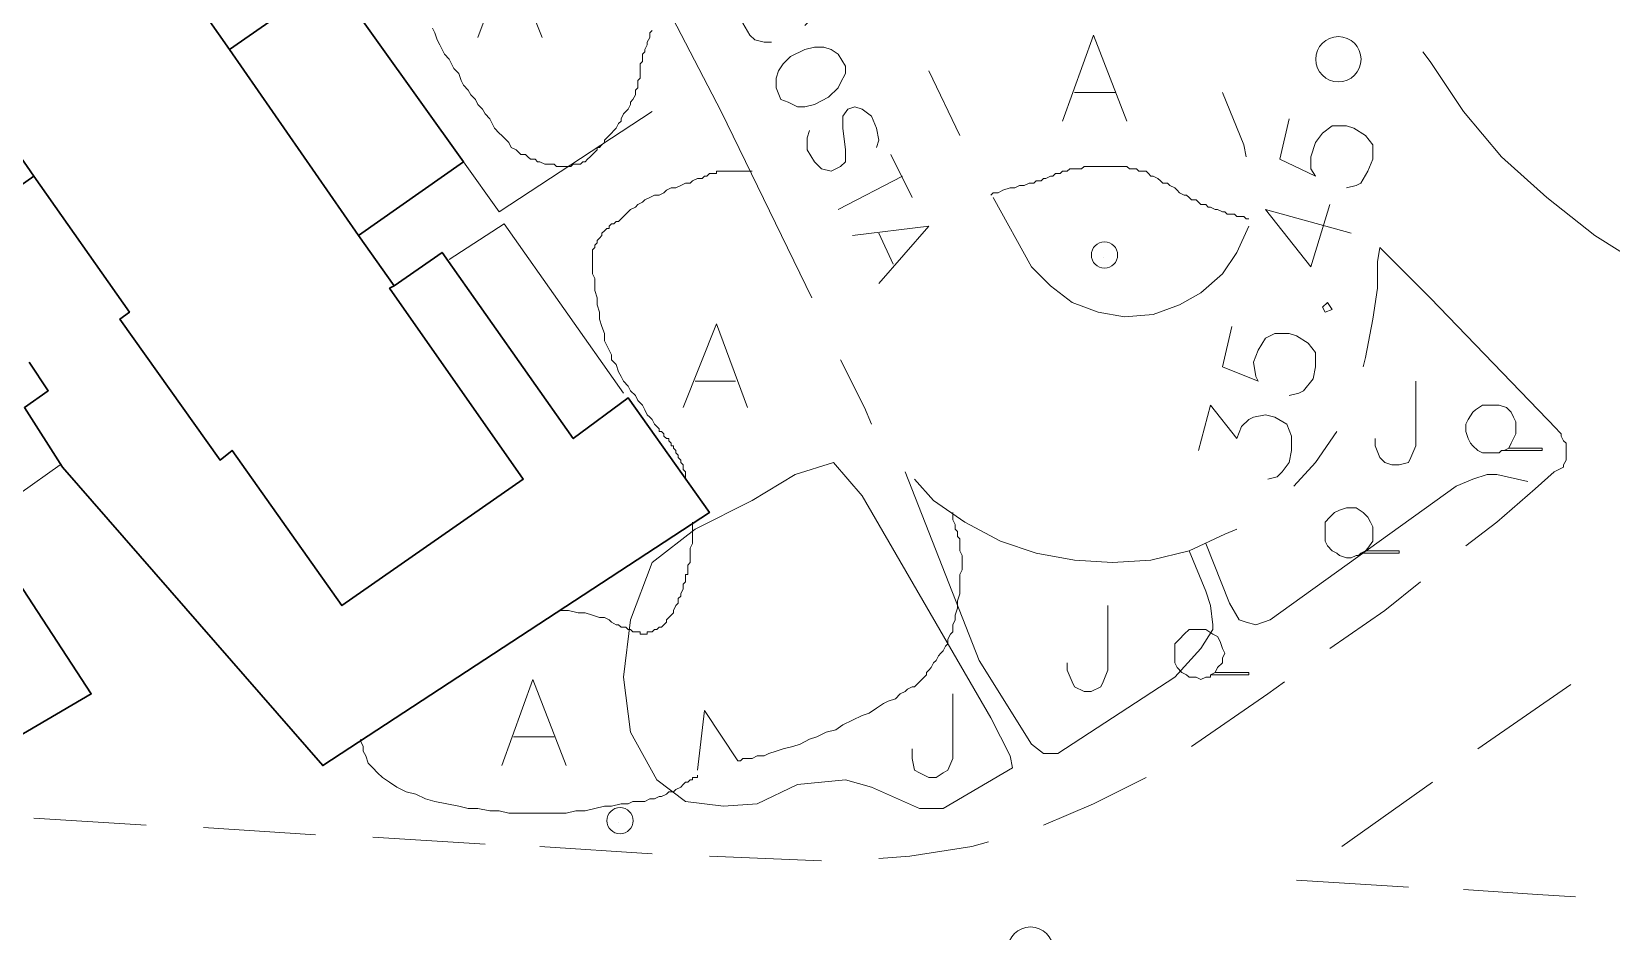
# Model space of a CAD drawing. Extents: x -2391 to 32076, y -11492 to 5852.
# Drawn here: x 4414.1 to 4470.2, y -953.5 to -921.6 of the extents above; entities that cross this region are included whole.
import ezdxf

# ---------------------------------------------------------------- set-up
doc = ezdxf.new("R2010")
doc.units = 0
doc.header["$LTSCALE"] = 7
for name, color, linetype in [('ALVE-CT', 3, 'CONTINUOUS'), ('PDF_A101 - EDIFICACAO', 7, 'CONTINUOUS'), ('PDF_A103 - PROJECAO_1', 7, 'CONTINUOUS'), ('PDF_A104 - PROJECAO_2', 7, 'CONTINUOUS'), ('PDF_A105 - PROJECAO_3', 7, 'CONTINUOUS'), ('PDF_A124 - MURO', 7, 'CONTINUOUS'), ('PDF_A133 - CANTEIRO_JARDIM_ESTUFA', 7, 'CONTINUOUS'), ('PDF_C301 - MEIO_FIO_2D', 7, 'CONTINUOUS'), ('PDF_C305 - VIA_SEM_MEIO_FIO_2D', 7, 'CONTINUOUS'), ('PDF_C307 - TXT_NOME_LOGRADOURO', 7, 'CONTINUOUS'), ('PDF_F601 - LIMITE_VEGETACAO', 7, 'CONTINUOUS'), ('PDF_F602 - ARVORE_ISOLADA', 7, 'CONTINUOUS'), ('PDF_F604 - TXT_AGRUPAMENTO_ARVORE', 7, 'CONTINUOUS'), ('PDF_I902 - LUMINARIA', 7, 'CONTINUOUS'), ('PDF_N1403 - COTA_DE_APARELHO', 7, 'CONTINUOUS')]:
    doc.layers.add(name, color=color, linetype=linetype)

msp = doc.modelspace()

# ---------------------------------------------------------------- linework, layer by layer
at = {"layer": 'ALVE-CT'}
msp.add_circle((4550.796, -1271.53), 500, dxfattribs=at)
at = {"layer": 'PDF_A101 - EDIFICACAO', "lineweight": 30}
for points in [[(4404.581, -898.586), (4421.175, -922.207), (4424.816, -919.668), (4429.472, -926.187), (4425.747, -928.811), (4427.017, -930.589), (4428.71, -929.404), (4433.367, -936.008), (4435.314, -934.568), (4438.193, -938.632), (4424.477, -947.607), (4415.249, -937.024), (4413.894, -934.907), (4414.741, -934.314), (4414.064, -933.298)], [(4412.116, -938.717), (4416.265, -945.067), (4411.185, -948.03)]]:
    msp.add_lwpolyline(points, dxfattribs=at)
at = {"layer": 'PDF_A103 - PROJECAO_1', "lineweight": 30}
msp.add_lwpolyline([(4404.581, -898.586), (4421.175, -922.207), (4425.747, -928.811), (4427.017, -930.589), (4426.848, -930.674), (4431.589, -937.447), (4425.155, -941.934), (4421.26, -936.431), (4420.837, -936.77), (4417.281, -931.774), (4417.62, -931.52), (4414.233, -926.695), (4411.1, -928.896)], dxfattribs=at)
at = {"layer": 'PDF_A104 - PROJECAO_2', "lineweight": 30}
msp.add_lwpolyline([(4404.581, -898.586), (4421.175, -922.207), (4425.747, -928.811), (4427.017, -930.589), (4426.848, -930.674), (4431.589, -937.447), (4425.155, -941.934), (4421.26, -936.431), (4420.837, -936.77), (4417.281, -931.774), (4417.62, -931.52), (4414.233, -926.695), (4410.762, -921.7)], dxfattribs=at)
at = {"layer": 'PDF_A105 - PROJECAO_3', "lineweight": 9}
msp.add_lwpolyline([(4404.581, -898.586), (4421.175, -922.207), (4425.747, -928.811), (4427.017, -930.589), (4426.848, -930.674), (4431.589, -937.447), (4425.155, -941.934), (4421.26, -936.431), (4420.837, -936.77), (4417.281, -931.774), (4417.62, -931.52), (4414.233, -926.695), (4410.762, -921.7)], dxfattribs=at)
at = {"layer": 'PDF_A124 - MURO', "lineweight": 9}
for points in [[(4435.145, -934.399), (4430.912, -928.388), (4428.964, -929.658)], [(4415.164, -936.939), (4412.286, -938.971)], [(4424.477, -947.607), (4438.193, -938.632)]]:
    msp.add_lwpolyline(points, dxfattribs=at)
at = {"layer": 'PDF_A133 - CANTEIRO_JARDIM_ESTUFA', "lineweight": 9}
for points in [[(4436.161, -924.409), (4430.742, -927.965), (4429.472, -926.187)], [(4463.253, -933.976), (4463.253, -936.262), (4463.084, -936.685), (4462.999, -936.854), (4462.661, -936.939), (4462.407, -936.939), (4462.153, -936.854), (4461.983, -936.685), (4461.814, -936.262), (4461.814, -936.008)], [(4445.135, -937.193), (4447.76, -943.881), (4449.622, -946.845), (4450.046, -947.183), (4450.469, -947.183), (4450.554, -947.183), (4454.702, -944.474), (4455.634, -943.458), (4456.057, -942.781), (4456.057, -942.611), (4455.972, -941.934), (4455.803, -941.426), (4455.21, -939.987)], [(4455.803, -939.733), (4456.65, -941.849), (4456.988, -942.442), (4457.242, -942.527), (4457.581, -942.611), (4458.089, -942.442), (4464.693, -937.701), (4465.285, -937.447), (4465.793, -937.278), (4465.878, -937.278), (4466.132, -937.278), (4467.232, -937.532)], [(4452.332, -941.934), (4452.332, -944.22), (4452.162, -944.643), (4452.078, -944.813), (4451.739, -944.982), (4451.485, -944.982), (4451.146, -944.813), (4451.062, -944.643), (4450.892, -944.22), (4450.892, -943.966)], [(4446.829, -945.067), (4446.829, -947.353), (4446.659, -947.776), (4446.49, -947.861), (4446.236, -948.03), (4445.982, -948.03), (4445.643, -947.861), (4445.474, -947.776), (4445.389, -947.353), (4445.389, -947.014)]]:
    msp.add_lwpolyline(points, dxfattribs=at)
msp.add_lwpolyline([(4448.945, -947.691), (4446.49, -949.131), (4445.643, -949.131), (4443.95, -948.369), (4443.019, -948.115), (4441.325, -948.284), (4439.886, -948.961), (4438.701, -949.046), (4437.346, -948.877), (4436.33, -948.115), (4435.399, -946.421), (4435.145, -944.474), (4435.399, -942.442), (4436.161, -940.41), (4437.685, -939.225), (4439.717, -938.209), (4441.241, -937.278), (4442.595, -936.854), (4443.611, -938.04), (4448.183, -945.913), (4448.86, -947.268)], close=True, dxfattribs=at)
at = {"layer": 'PDF_C301 - MEIO_FIO_2D', "lineweight": 9}
for points in [[(4468.502, -937.024), (4468.164, -937.193), (4467.486, -937.786), (4466.132, -938.971), (4465.031, -939.818)], [(4463.423, -941.088), (4462.153, -942.103), (4460.205, -943.458)], [(4458.597, -944.643), (4458.004, -945.067), (4455.295, -946.929)], [(4468.756, -944.728), (4465.455, -947.014)], [(4453.686, -948.03), (4451.824, -948.961), (4450.046, -949.723)], [(4463.846, -948.199), (4460.629, -950.485)], [(4418.212, -949.723), (4414.233, -949.469)], [(4424.223, -950.062), (4420.244, -949.808)], [(4430.234, -950.401), (4426.255, -950.147)], [(4436.161, -950.739), (4432.182, -950.485)], [(4448.098, -950.316), (4447.506, -950.485), (4445.305, -950.824), (4444.204, -950.908)], [(4442.172, -950.993), (4438.193, -950.824)], [(4459.02, -951.67), (4462.999, -951.924)], [(4459.02, -951.67), (4459.02, -951.67)], [(4464.947, -952.009), (4467.571, -952.178), (4468.926, -952.263)]]:
    msp.add_lwpolyline(points, dxfattribs=at)
at = {"layer": 'PDF_C305 - VIA_SEM_MEIO_FIO_2D', "lineweight": 9}
for points in [[(4436.246, -919.837), (4438.616, -924.409), (4441.833, -931.013)], [(4476.038, -931.097), (4475.106, -931.182), (4474.683, -931.182), (4474.175, -931.182), (4473.667, -931.013), (4471.381, -929.912), (4469.603, -928.811), (4467.91, -927.457), (4466.301, -926.017), (4464.947, -924.409), (4463.761, -922.631), (4463.507, -922.292)], [(4447.083, -925.255), (4445.982, -922.969)], [(4456.396, -923.731), (4457.158, -925.594), (4457.242, -926.017)], [(4457.327, -928.473), (4456.904, -929.404), (4456.396, -930.166), (4455.634, -930.843), (4454.872, -931.267), (4453.94, -931.605), (4452.924, -931.69), (4451.993, -931.52), (4451.062, -931.182), (4450.3, -930.589), (4449.622, -929.912), (4448.268, -927.457)], [(4461.391, -933.468), (4461.475, -933.129), (4461.729, -931.774), (4461.899, -930.674), (4461.899, -929.743), (4461.983, -929.235), (4463.761, -931.013), (4468.248, -935.669), (4468.333, -935.754), (4468.418, -935.838), (4468.418, -935.923), (4468.502, -936.092), (4468.587, -936.177), (4468.587, -936.346), (4468.587, -936.431), (4468.587, -936.6), (4468.587, -936.685), (4468.587, -936.77), (4468.502, -936.939), (4468.502, -937.024)], [(4442.849, -933.214), (4443.696, -934.907), (4443.95, -935.5)], [(4458.935, -937.701), (4459.697, -936.854), (4460.459, -935.754)], [(4445.474, -937.447), (4446.151, -938.209), (4447.252, -938.971), (4448.522, -939.648), (4449.792, -940.072), (4451.146, -940.326), (4452.501, -940.41), (4453.856, -940.326), (4455.21, -939.987), (4456.48, -939.394), (4456.904, -939.225)]]:
    msp.add_lwpolyline(points, dxfattribs=at)
at = {"layer": 'PDF_C307 - TXT_NOME_LOGRADOURO', "lineweight": 9}
for points in [[(4441.579, -921.361), (4441.749, -921.192), (4441.833, -920.853), (4441.833, -920.599), (4441.579, -920.176), (4441.41, -920.006), (4441.071, -919.922), (4440.817, -919.922), (4440.394, -920.006), (4439.886, -920.26), (4439.632, -920.514), (4439.463, -920.768), (4439.378, -921.022), (4439.378, -921.276), (4439.632, -921.7), (4439.801, -921.869), (4440.14, -921.953), (4440.394, -921.953)], [(4444.119, -925.679), (4444.204, -925.425), (4444.119, -925.001), (4443.95, -924.578), (4443.611, -924.324), (4443.357, -924.239), (4443.103, -924.324), (4442.934, -924.578), (4442.934, -924.747), (4442.934, -925.001), (4443.019, -925.763), (4443.019, -926.017), (4443.019, -926.187), (4442.849, -926.356), (4442.511, -926.525), (4442.172, -926.441), (4441.918, -926.187), (4441.664, -925.763), (4441.664, -925.34), (4441.749, -925.086)], [(4444.627, -925.933), (4445.389, -927.457)], [(4445.051, -926.695), (4442.765, -927.88)], [(4443.273, -928.811), (4445.982, -928.473), (4444.204, -930.505)], [(4444.204, -928.727), (4444.712, -929.827)]]:
    msp.add_lwpolyline(points, dxfattribs=at)
msp.add_lwpolyline([(4442.765, -922.377), (4442.511, -922.207), (4442.257, -922.123), (4441.918, -922.123), (4441.579, -922.207), (4441.071, -922.461), (4440.817, -922.715), (4440.648, -922.969), (4440.563, -923.223), (4440.563, -923.562), (4440.733, -923.985), (4440.987, -924.07), (4441.325, -924.239), (4441.579, -924.239), (4441.918, -924.155), (4442.426, -923.901), (4442.765, -923.562), (4442.849, -923.393), (4443.019, -923.054), (4443.019, -922.8)], close=True, dxfattribs=at)
at = {"layer": 'PDF_F601 - LIMITE_VEGETACAO', "lineweight": 9}
for points in [[(4436.161, -921.53), (4436.076, -921.615), (4436.076, -921.784), (4435.992, -921.953), (4435.992, -922.038), (4435.907, -922.207), (4435.907, -922.292), (4435.822, -922.377), (4435.822, -922.461), (4435.822, -922.546), (4435.822, -922.631), (4435.738, -922.715), (4435.738, -922.8), (4435.738, -922.885), (4435.738, -922.969), (4435.738, -923.054), (4435.738, -923.139), (4435.738, -923.223), (4435.653, -923.308), (4435.653, -923.393), (4435.653, -923.562), (4435.568, -923.647), (4435.568, -923.731), (4435.568, -923.816), (4435.484, -923.985), (4435.399, -924.07), (4435.399, -924.155), (4435.314, -924.324), (4435.23, -924.409), (4435.145, -924.493), (4435.06, -924.663), (4435.06, -924.747), (4434.976, -924.832), (4434.891, -925.001), (4434.806, -925.086), (4434.722, -925.171), (4434.637, -925.255), (4434.552, -925.34), (4434.468, -925.425), (4434.468, -925.509), (4434.383, -925.594), (4434.298, -925.679), (4434.214, -925.679), (4434.214, -925.763), (4434.129, -925.848), (4434.044, -925.933), (4433.96, -926.017), (4433.875, -926.102), (4433.79, -926.187), (4433.706, -926.187), (4433.621, -926.271), (4433.536, -926.271), (4433.452, -926.271), (4433.367, -926.271), (4433.282, -926.356), (4433.113, -926.356), (4433.028, -926.356), (4432.944, -926.356), (4432.774, -926.356), (4432.69, -926.271), (4432.605, -926.271), (4432.436, -926.271), (4432.351, -926.271), (4432.182, -926.187), (4432.097, -926.187), (4432.012, -926.102), (4431.843, -926.102), (4431.758, -926.017), (4431.674, -925.933), (4431.504, -925.933), (4431.42, -925.848), (4431.335, -925.763), (4431.166, -925.679), (4431.081, -925.509), (4430.996, -925.425), (4430.827, -925.255), (4430.742, -925.171), (4430.573, -925.001), (4430.488, -924.832), (4430.404, -924.663), (4430.234, -924.493), (4430.15, -924.324), (4429.98, -924.155), (4429.896, -923.985), (4429.726, -923.816), (4429.642, -923.647), (4429.472, -923.477), (4429.388, -923.308), (4429.303, -923.054), (4429.134, -922.885), (4429.049, -922.715), (4428.964, -922.546), (4428.795, -922.377), (4428.71, -922.207), (4428.626, -922.038), (4428.541, -921.869), (4428.456, -921.615), (4428.372, -921.446)], [(4457.327, -928.219), (4457.242, -928.219), (4457.158, -928.134), (4457.073, -928.134), (4456.988, -928.134), (4456.904, -928.134), (4456.819, -928.049), (4456.65, -928.049), (4456.565, -928.049), (4456.48, -927.965), (4456.396, -927.965), (4456.226, -927.88), (4456.142, -927.88), (4455.972, -927.795), (4455.888, -927.795), (4455.803, -927.711), (4455.634, -927.711), (4455.549, -927.626), (4455.464, -927.541), (4455.295, -927.541), (4455.21, -927.457), (4455.126, -927.372), (4455.041, -927.372), (4454.872, -927.287), (4454.787, -927.203), (4454.702, -927.118), (4454.533, -927.033), (4454.448, -926.949), (4454.279, -926.949), (4454.194, -926.864), (4454.11, -926.779), (4453.94, -926.695), (4453.856, -926.695), (4453.771, -926.61), (4453.686, -926.525), (4453.517, -926.525), (4453.432, -926.525), (4453.348, -926.441), (4453.263, -926.441), (4453.094, -926.441), (4453.009, -926.356), (4452.924, -926.356), (4452.755, -926.356), (4452.67, -926.356), (4452.501, -926.356), (4452.416, -926.356), (4452.247, -926.356), (4452.162, -926.356), (4452.078, -926.356), (4451.908, -926.356), (4451.824, -926.356), (4451.739, -926.356), (4451.654, -926.356), (4451.57, -926.356), (4451.485, -926.356), (4451.4, -926.441), (4451.316, -926.441), (4451.146, -926.441), (4451.062, -926.441), (4450.977, -926.441), (4450.892, -926.525), (4450.808, -926.525), (4450.723, -926.525), (4450.638, -926.61), (4450.554, -926.61), (4450.469, -926.61), (4450.384, -926.695), (4450.3, -926.695), (4450.13, -926.779), (4450.046, -926.779), (4449.961, -926.864), (4449.792, -926.864), (4449.707, -926.949), (4449.538, -926.949), (4449.368, -927.033), (4449.199, -927.033), (4449.03, -927.118), (4448.86, -927.118), (4448.606, -927.203), (4448.437, -927.287), (4448.268, -927.287), (4448.183, -927.372)], [(4439.717, -926.525), (4439.632, -926.525), (4439.463, -926.525), (4439.378, -926.525), (4439.209, -926.525), (4439.124, -926.525), (4438.955, -926.525), (4438.87, -926.525), (4438.785, -926.525), (4438.701, -926.525), (4438.616, -926.525), (4438.531, -926.525), (4438.447, -926.525), (4438.447, -926.61), (4438.362, -926.61), (4438.193, -926.61), (4438.108, -926.695), (4438.023, -926.695), (4437.939, -926.779), (4437.77, -926.779), (4437.6, -926.864), (4437.516, -926.949), (4437.346, -926.949), (4437.177, -927.033), (4437.008, -927.118), (4436.838, -927.118), (4436.669, -927.203), (4436.584, -927.287), (4436.415, -927.372), (4436.246, -927.372), (4436.076, -927.457), (4435.907, -927.541), (4435.822, -927.626), (4435.653, -927.711), (4435.568, -927.795), (4435.399, -927.88), (4435.314, -927.965), (4435.23, -928.049), (4435.145, -928.134), (4435.06, -928.219), (4434.976, -928.303), (4434.891, -928.303), (4434.806, -928.388), (4434.722, -928.388), (4434.637, -928.473), (4434.637, -928.557), (4434.552, -928.557), (4434.468, -928.642), (4434.383, -928.727), (4434.383, -928.811), (4434.298, -928.896), (4434.214, -928.981), (4434.214, -929.065), (4434.129, -929.15), (4434.129, -929.235), (4434.044, -929.319), (4434.044, -929.489), (4434.044, -929.573), (4434.044, -929.658), (4434.044, -929.827), (4434.044, -929.997), (4434.044, -930.166), (4434.129, -930.335), (4434.129, -930.589), (4434.129, -930.759), (4434.214, -931.013), (4434.214, -931.267), (4434.298, -931.52), (4434.298, -931.774), (4434.383, -932.028), (4434.468, -932.282), (4434.468, -932.536), (4434.552, -932.706), (4434.637, -932.875), (4434.722, -933.044), (4434.722, -933.214), (4434.891, -933.383), (4434.976, -933.637), (4435.06, -933.806), (4435.145, -933.976), (4435.314, -934.145), (4435.399, -934.314), (4435.568, -934.484), (4435.653, -934.653), (4435.822, -934.822), (4435.907, -934.992), (4435.992, -935.161), (4436.076, -935.246), (4436.161, -935.33), (4436.246, -935.5), (4436.33, -935.584), (4436.415, -935.669), (4436.415, -935.754), (4436.5, -935.754), (4436.584, -935.838), (4436.584, -935.923), (4436.669, -936.008), (4436.754, -936.008), (4436.754, -936.092), (4436.838, -936.177), (4436.838, -936.262), (4436.923, -936.262), (4436.923, -936.346), (4437.008, -936.431), (4437.008, -936.516), (4437.092, -936.6), (4437.092, -936.685), (4437.177, -936.77), (4437.177, -936.854), (4437.262, -936.939), (4437.262, -937.108), (4437.346, -937.193), (4437.346, -937.362), (4437.346, -937.447)], [(4446.829, -938.632), (4446.829, -938.717), (4446.829, -938.802), (4446.829, -938.886), (4446.913, -939.056), (4446.913, -939.14), (4446.913, -939.225), (4446.998, -939.31), (4446.998, -939.394), (4446.998, -939.479), (4447.083, -939.564), (4447.083, -939.648), (4447.083, -939.733), (4447.083, -939.902), (4447.083, -939.987), (4447.167, -940.156), (4447.167, -940.241), (4447.167, -940.41), (4447.167, -940.664), (4447.083, -940.834), (4447.083, -941.088), (4447.083, -941.341), (4447.083, -941.511), (4446.998, -941.765), (4446.998, -942.019), (4446.913, -942.273), (4446.913, -942.442), (4446.829, -942.611), (4446.829, -942.865), (4446.744, -942.95), (4446.659, -943.119), (4446.659, -943.289), (4446.575, -943.373), (4446.49, -943.543), (4446.405, -943.627), (4446.321, -943.712), (4446.236, -943.881), (4446.151, -943.966), (4446.067, -944.135), (4445.982, -944.22), (4445.897, -944.305), (4445.897, -944.389), (4445.813, -944.474), (4445.728, -944.559), (4445.643, -944.643), (4445.559, -944.728), (4445.474, -944.813), (4445.389, -944.813), (4445.22, -944.897), (4445.135, -944.982), (4444.966, -945.067), (4444.797, -945.236), (4444.543, -945.321), (4444.373, -945.405), (4444.119, -945.575), (4443.865, -945.744), (4443.611, -945.829), (4443.273, -945.998), (4442.934, -946.167), (4442.68, -946.337), (4442.341, -946.421), (4442.003, -946.591), (4441.749, -946.675), (4441.41, -946.845), (4441.156, -946.929), (4440.817, -947.014), (4440.563, -947.099), (4440.309, -947.183), (4440.14, -947.268), (4439.886, -947.268), (4439.717, -947.353), (4439.547, -947.353), (4439.378, -947.353), (4439.293, -947.437), (4439.209, -947.437), (4438.023, -945.659), (4437.77, -947.776)], [(4432.859, -942.103), (4433.198, -942.103), (4433.536, -942.188), (4433.79, -942.188), (4434.044, -942.273), (4434.298, -942.357), (4434.468, -942.357), (4434.637, -942.442), (4434.722, -942.527), (4434.891, -942.611), (4434.976, -942.611), (4435.06, -942.696), (4435.23, -942.696), (4435.314, -942.781), (4435.399, -942.781), (4435.484, -942.865), (4435.568, -942.865), (4435.653, -942.865), (4435.738, -942.865), (4435.738, -942.95), (4435.822, -942.95), (4435.907, -942.95), (4435.992, -942.95), (4435.992, -942.865), (4436.076, -942.865), (4436.161, -942.865), (4436.246, -942.781), (4436.33, -942.781), (4436.415, -942.696), (4436.5, -942.696), (4436.584, -942.611), (4436.669, -942.527), (4436.669, -942.442), (4436.754, -942.357), (4436.838, -942.273), (4436.923, -942.188), (4436.923, -942.103), (4437.008, -941.934), (4437.092, -941.849), (4437.092, -941.765), (4437.092, -941.68), (4437.177, -941.595), (4437.177, -941.511), (4437.262, -941.341), (4437.262, -941.257), (4437.262, -941.172), (4437.346, -941.088), (4437.346, -941.003), (4437.346, -940.918), (4437.346, -940.834), (4437.431, -940.834), (4437.431, -940.749), (4437.431, -940.664), (4437.431, -940.58), (4437.431, -940.495), (4437.516, -940.41), (4437.516, -940.326), (4437.516, -940.156), (4437.516, -940.072), (4437.516, -939.987), (4437.516, -939.902), (4437.6, -939.733), (4437.6, -939.648), (4437.6, -939.479), (4437.6, -939.394), (4437.6, -939.225), (4437.6, -939.056), (4437.6, -938.971)], [(4425.832, -946.675), (4425.832, -946.76), (4425.917, -946.929), (4425.917, -947.099), (4426.001, -947.268), (4426.086, -947.522), (4426.255, -947.691), (4426.425, -947.861), (4426.594, -948.03), (4426.848, -948.199), (4427.102, -948.369), (4427.441, -948.538), (4427.779, -948.623), (4428.118, -948.792), (4428.456, -948.877), (4428.88, -948.961), (4429.303, -949.046), (4429.642, -949.131), (4429.98, -949.131), (4430.404, -949.215), (4430.742, -949.215), (4431.081, -949.3), (4431.42, -949.3), (4431.674, -949.3), (4432.012, -949.3), (4432.351, -949.3), (4432.774, -949.3), (4433.113, -949.3), (4433.452, -949.215), (4433.79, -949.215), (4434.129, -949.131), (4434.468, -949.046), (4434.722, -949.046), (4435.06, -948.961), (4435.314, -948.961), (4435.484, -948.877), (4435.738, -948.877), (4435.907, -948.877), (4436.076, -948.792), (4436.246, -948.792), (4436.415, -948.707), (4436.5, -948.707), (4436.669, -948.623), (4436.754, -948.538), (4436.923, -948.538), (4437.008, -948.453), (4437.177, -948.369), (4437.262, -948.284), (4437.346, -948.199), (4437.431, -948.199), (4437.516, -948.115), (4437.6, -948.115), (4437.6, -948.03), (4437.685, -948.03), (4437.77, -948.03), (4437.77, -947.945)]]:
    msp.add_lwpolyline(points, dxfattribs=at)
at = {"layer": 'PDF_F602 - ARVORE_ISOLADA', "lineweight": 9}
for points in [[(4466.555, -936.346), (4466.386, -936.431), (4466.301, -936.431), (4466.217, -936.516), (4465.963, -936.516), (4465.793, -936.516), (4465.624, -936.516), (4465.455, -936.431), (4465.285, -936.262), (4465.201, -936.177), (4465.116, -936.008), (4465.031, -935.754), (4465.031, -935.5), (4465.116, -935.33), (4465.285, -935.076), (4465.37, -934.992), (4465.624, -934.822), (4465.878, -934.822), (4466.217, -934.822), (4466.471, -934.907), (4466.64, -935.076), (4466.725, -935.246), (4466.809, -935.415), (4466.809, -935.669), (4466.809, -935.838), (4466.725, -936.008), (4466.64, -936.177), (4466.555, -936.346), (4466.386, -936.431), (4467.74, -936.431), (4467.74, -936.346)], [(4461.475, -939.987), (4461.306, -940.072), (4461.221, -940.156), (4461.137, -940.156), (4460.967, -940.241), (4460.798, -940.241), (4460.544, -940.156), (4460.459, -940.072), (4460.29, -939.987), (4460.121, -939.818), (4460.036, -939.648), (4460.036, -939.479), (4460.036, -939.225), (4460.036, -938.971), (4460.205, -938.802), (4460.375, -938.632), (4460.544, -938.548), (4460.798, -938.463), (4461.137, -938.463), (4461.391, -938.632), (4461.56, -938.802), (4461.645, -938.971), (4461.729, -939.14), (4461.729, -939.31), (4461.729, -939.479), (4461.729, -939.648), (4461.56, -939.902), (4461.475, -939.987), (4461.306, -940.072), (4462.661, -940.072), (4462.661, -939.987)], [(4456.142, -944.305), (4455.972, -944.389), (4455.972, -944.474), (4455.803, -944.474), (4455.634, -944.559), (4455.464, -944.474), (4455.21, -944.474), (4455.126, -944.389), (4454.956, -944.305), (4454.787, -944.135), (4454.702, -943.966), (4454.702, -943.712), (4454.702, -943.543), (4454.702, -943.289), (4454.872, -943.119), (4455.041, -942.95), (4455.21, -942.781), (4455.464, -942.781), (4455.803, -942.781), (4456.057, -942.95), (4456.226, -943.035), (4456.311, -943.204), (4456.396, -943.458), (4456.48, -943.627), (4456.396, -943.797), (4456.396, -943.966), (4456.226, -944.135), (4456.142, -944.305), (4455.972, -944.389), (4457.327, -944.389), (4457.327, -944.305)]]:
    msp.add_lwpolyline(points, close=True, dxfattribs=at)
at = {"layer": 'PDF_F604 - TXT_AGRUPAMENTO_ARVORE', "lineweight": 9}
for points in [[(4429.98, -921.784), (4431.081, -918.821), (4432.266, -921.784)], [(4450.723, -924.747), (4451.824, -921.7), (4453.009, -924.747)], [(4451.146, -923.731), (4452.586, -923.731)], [(4437.262, -934.907), (4438.447, -931.944), (4439.547, -934.907)], [(4437.685, -933.976), (4439.124, -933.976)], [(4430.827, -947.607), (4431.928, -944.559), (4433.113, -947.607)], [(4431.25, -946.591), (4432.69, -946.591)]]:
    msp.add_lwpolyline(points, dxfattribs=at)
at = {"layer": 'PDF_I902 - LUMINARIA', "lineweight": 9}
for points in [[(4452.162, -929.573), (4452.162, -929.573)], [(4434.976, -949.639), (4434.976, -949.639)]]:
    msp.add_lwpolyline(points, dxfattribs=at)
for centre in [(4452.211, -929.497), (4435.024, -949.563)]:
    msp.add_circle(centre, 0.466, dxfattribs=at)
at = {"layer": 'PDF_N1403 - COTA_DE_APARELHO', "lineweight": 9}
for points in [[(4458.766, -924.663), (4458.427, -926.102), (4459.697, -926.695), (4459.528, -926.441), (4459.528, -926.017), (4459.697, -925.509), (4459.951, -925.171), (4460.29, -924.917), (4460.798, -924.917), (4461.052, -925.001), (4461.475, -925.255), (4461.729, -925.594), (4461.729, -926.102), (4461.56, -926.525), (4461.306, -926.949), (4461.137, -927.033), (4460.798, -927.118)], [(4460.967, -928.727), (4457.919, -927.88), (4459.528, -929.912), (4460.205, -927.711)], [(4456.734, -932.028), (4456.396, -933.468), (4457.665, -933.976), (4457.581, -933.806), (4457.496, -933.298), (4457.665, -932.875), (4457.919, -932.452), (4458.258, -932.282), (4458.766, -932.282), (4459.02, -932.367), (4459.443, -932.621), (4459.697, -932.96), (4459.697, -933.468), (4459.613, -933.891), (4459.274, -934.314), (4459.105, -934.399), (4458.766, -934.484)], [(4455.549, -936.431), (4455.972, -934.822), (4456.904, -936.008), (4457.073, -935.584), (4457.327, -935.33), (4457.496, -935.246), (4457.919, -935.161), (4458.258, -935.246), (4458.681, -935.5), (4458.851, -935.923), (4458.851, -936.431), (4458.766, -936.854), (4458.512, -937.193), (4458.343, -937.362), (4458.004, -937.447)]]:
    msp.add_lwpolyline(points, dxfattribs=at)
msp.add_lwpolyline([(4459.951, -931.351), (4460.036, -931.52), (4460.29, -931.436), (4460.121, -931.182)], close=True, dxfattribs=at)
for centre in [(4460.509, -922.554), (4449.587, -954.135)]:
    msp.add_circle(centre, 0.804, dxfattribs=at)

doc.saveas('drawing.dxf')
